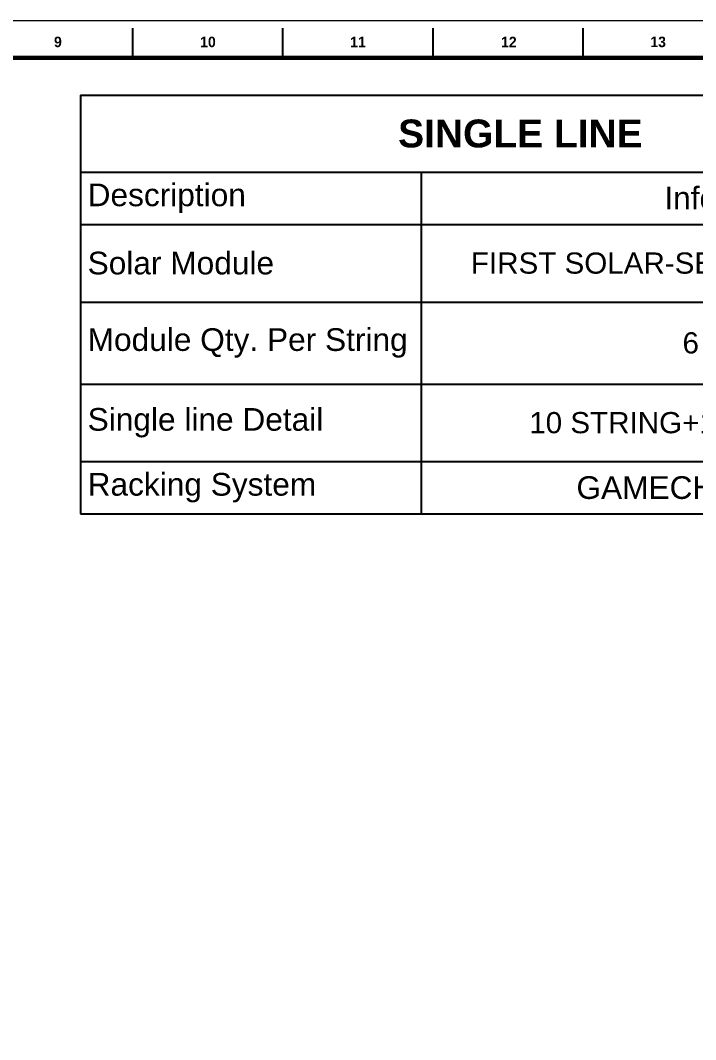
# Model space of a CAD drawing. Header units: millimetres. Extents: x 5106 to 6716, y 1990 to 3063.
# Drawn here: x 5911 to 6313, y 2456 to 3063 of the extents above; entities that cross this region are included whole.
import ezdxf
from ezdxf.enums import TextEntityAlignment as Align

# ---------------------------------------------------------------- set-up
doc = ezdxf.new("R2010")
doc.units = ezdxf.units.MM
doc.layers.get('DEFPOINTS').update_dxf_attribs({"lineweight": 0})
doc.layers.add('_TCH_MASK', color=7, linetype='Continuous', lineweight=0)
doc.layers.add('TB-FRAME', color=7, linetype='Continuous')
doc.layers.add('tb-tick-50', color=5, linetype='Continuous')
doc.styles.add('B140', font='bold.shx', dxfattribs={"height": 5.6})
doc.styles.add('Bold', font='arialbd.ttf', dxfattribs={"height": 18})
doc.styles.add('CALIBRI', font='calibri.ttf', dxfattribs={"height": 0.125})
doc.styles.get("Standard").update_dxf_attribs({"font": 'arial.ttf'})

# ---------------------------------------------------------------- blocks, each defined once
blk = doc.blocks.new('Frame1')
at = {"layer": 'DEFPOINTS', "color": 4, "linetype": 'Continuous', "flags": 128}
blk.add_lwpolyline([(5105.71, 1990.01), (5105.71, 3063.38), (6715.78, 3063.38), (6715.78, 1990.01)], close=True, dxfattribs=at)
at = {"layer": 'TB-FRAME', "const_width": 2.68}
blk.add_lwpolyline([(5172.8, 3041.02), (6693.41, 3041.02), (6693.41, 2012.37), (5172.8, 2012.37)], close=True, dxfattribs=at)
at = {"layer": 'tb-tick-50', "flags": 128}
for points in [[(5977.83, 3041.02), (5977.83, 3058.66)], [(6067.28, 3041.02), (6067.28, 3058.66)], [(6156.73, 3041.02), (6156.73, 3058.66)], [(6246.17, 3041.02), (6246.17, 3058.66)]]:
    blk.add_lwpolyline(points, dxfattribs=at)
at = {"style": 'CALIBRI'}
for tag, height, p in [('DESIGNER', 5.59, (6559.3, 2118.55)), ('REVIEWER', 5.59, (6559.3, 2085.01)), ('PAGE', 11.63, (6561.3, 2048.73))]:
    blk.add_attdef(tag, text='', height=height, dxfattribs=at).set_placement(p, align=Align.TOP_LEFT)
at = {"layer": 'tb-tick-50', "width": 89.4478, "attachment_point": 5, "style": 'B140'}
for s, insert, char_height in [('9', (5933.11, 3050.51), 6.26), ('10', (6022.55, 3050.51), 6.261), ('11', (6112, 3050.51), 6.261), ('12', (6201.93, 3050.51), 6.261), ('13', (6290.9, 3050.51), 6.261)]:
    blk.add_mtext(s, dxfattribs=dict(at, insert=insert, char_height=char_height))
blk = doc.blocks.new('*T20')
at = {"layer": '_TCH_MASK', "color": 0, "linetype": 'ByBlock', "lineweight": -2, "transparency": 16777216}
for p, q in [((0, 0), (524.34, 0)), ((0, 0), (0, -249.43)), ((524.34, 0), (524.34, -249.43)), ((0, -45.84), (524.34, -45.84)), ((203.06, -45.84), (203.06, -249.43)), ((0, -76.99), (524.34, -76.99)), ((0, -123.21), (524.34, -123.21)), ((0, -172.06), (524.34, -172.06)), ((0, -218.28), (524.34, -218.28)), ((0, -249.43), (524.34, -249.43))]:
    blk.add_line(p, q, dxfattribs=at)
at = {"layer": '_TCH_MASK', "color": 0, "transparency": 16777216, "insert": (262.17, -22.92), "char_height": 16.6178, "width": 515.9263, "attachment_point": 5, "style": 'Bold'}
blk.add_mtext('SINGLE LINE', dxfattribs=at)
at = {"layer": '_TCH_MASK', "color": 0, "transparency": 16777216}
for s, insert, char_height, width, attachment_point in [('Description', (4.21, -61.41), 13.5019, 194.647, 4), ('Info', (363.7, -61.41), 13.502, 312.8666, 5), ('Solar Module', (4.21, -100.1), 13.5019, 194.647, 4), ('FIRST SOLAR-SERIES 6+ 460W', (363.7, -100.1), 12.6191, 312.8666, 5), ('Module Qty. Per String', (4.21, -147.63), 13.5019, 194.647, 4), ('6', (363.7, -147.63), 12.62, 312.8666, 5), ('Single line Detail', (4.21, -195.17), 13.5019, 194.647, 4), ('10 {\\fArial|b0|i0|c0|p34;STRING}+14 STRING', (363.7, -195.17), 12.6191, 312.8666, 5), ('Racking System', (4.21, -233.86), 13.5019, 194.647, 4), ('GAMECHANGE', (363.7, -233.86), 13.502, 312.8666, 5)]:
    blk.add_mtext(s, dxfattribs=dict(at, insert=insert, char_height=char_height, width=width, attachment_point=attachment_point))

msp = doc.modelspace()

# ---------------------------------------------------------------- block references
for name, p in [('Frame1', (0, 0)), ('*T20', (5946.63, 3018.8))]:
    msp.add_blockref(name, p)

doc.saveas('drawing.dxf')
